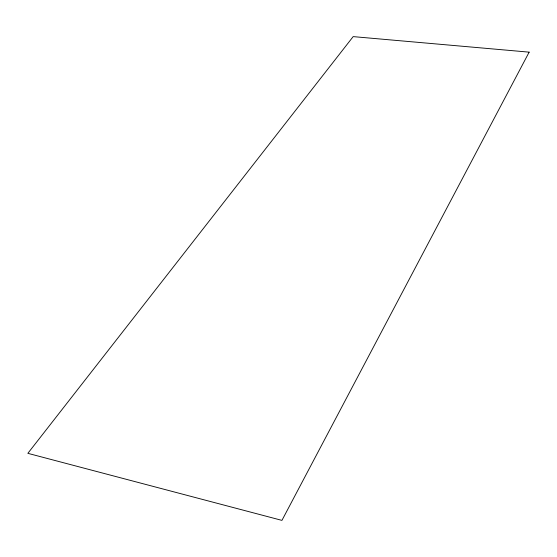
<?xml version="1.0" encoding="UTF-8"?>
<svg xmlns="http://www.w3.org/2000/svg" width="557" height="557" viewBox="0 0 557 557"><rect width="100%" height="100%" fill="white"/><g stroke="black" fill="none" stroke-linecap="round" stroke-linejoin="round"><path stroke-width="0.84" d="M529.15 52.149L281.939 520.384L27.85 453.328L353.173 36.616L529.15 52.149"/></g></svg>
